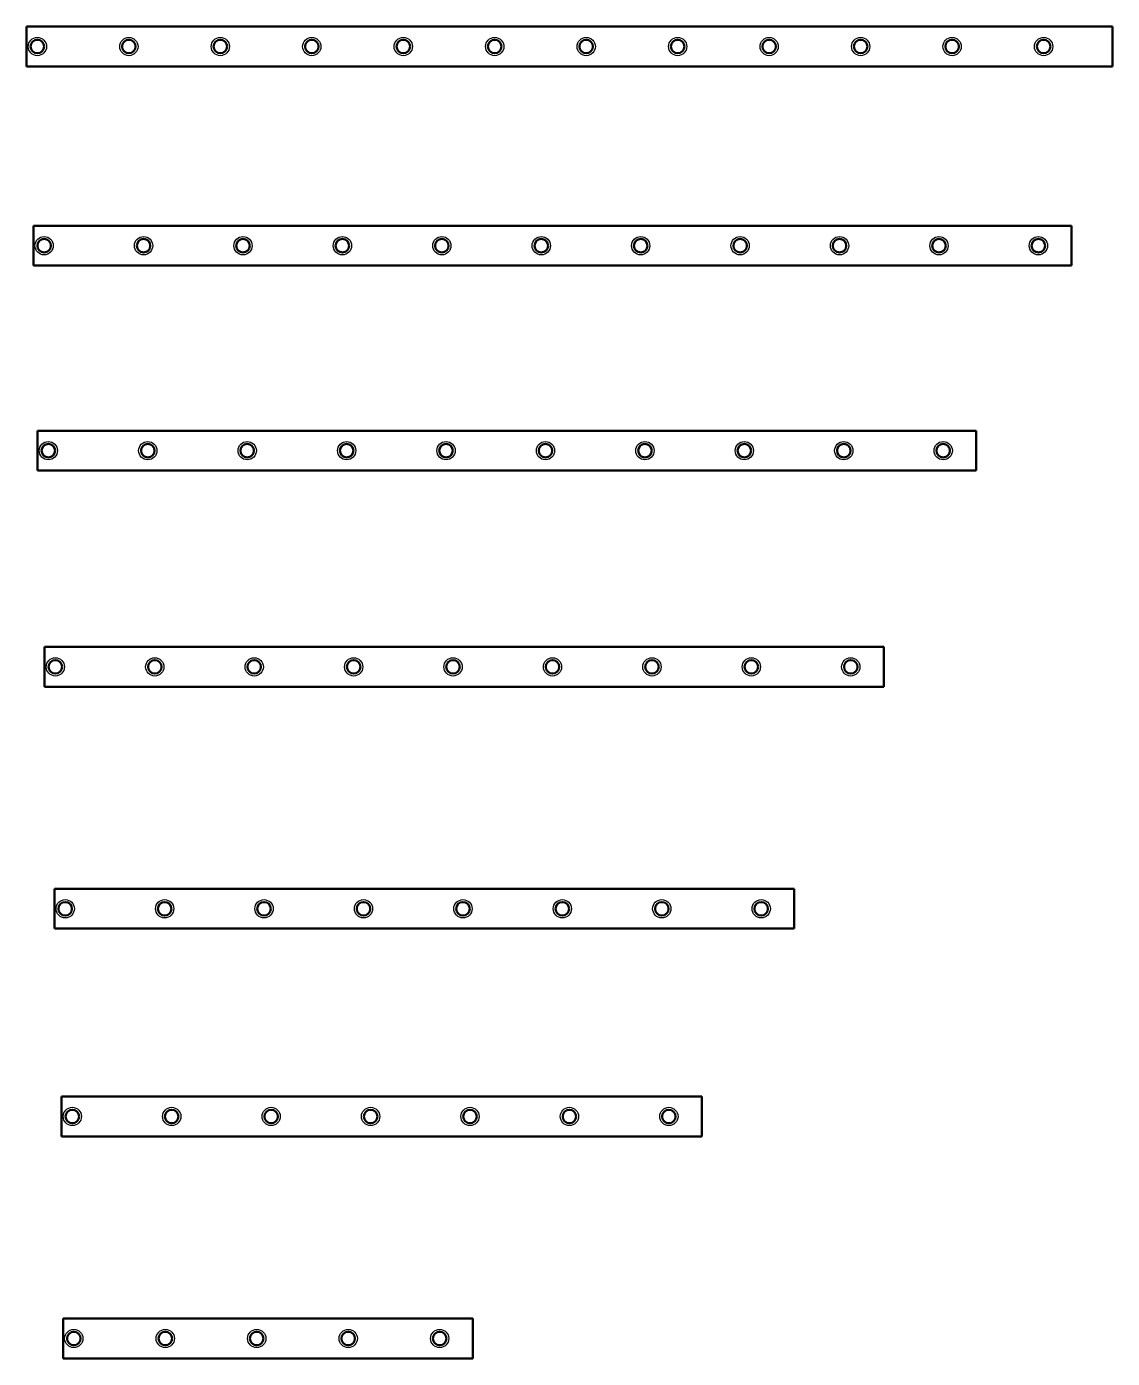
# Model space of a CAD drawing. Header units: millimetres. Extents: x 181 to 1546, y 795 to 2469.
import ezdxf

# ---------------------------------------------------------------- set-up
doc = ezdxf.new("R2010")
doc.units = ezdxf.units.MM
doc.header["$LTSCALE"] = 10
doc.layers.add('Visible (ISO)', color=7, linetype='Continuous', lineweight=50)

msp = doc.modelspace()

# ---------------------------------------------------------------- linework, layer by layer
for centre in [(195, 2443.7), (310, 2443.7), (425, 2443.7), (540, 2443.7), (655, 2443.7), (770, 2443.7), (885, 2443.7), (1000, 2443.7), (1115, 2443.7), (1230, 2443.7), (1345, 2443.7), (1460, 2443.7), (203.5, 2193.3), (328.5, 2193.3), (453.5, 2193.3), (578.5, 2193.3), (703.5, 2193.3), (828.5, 2193.3), (953.5, 2193.3), (1078.5, 2193.3), (1203.5, 2193.3), (1328.5, 2193.3), (1453.5, 2193.3), (208.8, 1935.7), (333.8, 1935.7), (458.8, 1935.7), (583.8, 1935.7), (708.8, 1935.7), (833.8, 1935.7), (958.8, 1935.7), (1083.8, 1935.7), (1208.8, 1935.7), (1333.8, 1935.7), (217.6, 1663.9), (342.6, 1663.9), (467.6, 1663.9), (592.6, 1663.9), (717.6, 1663.9), (842.6, 1663.9), (967.6, 1663.9), (1092.6, 1663.9), (1217.6, 1663.9), (230, 1359.8), (355, 1359.8), (480, 1359.8), (605, 1359.8), (730, 1359.8), (855, 1359.8), (980, 1359.8), (1105, 1359.8), (238.9, 1098.7), (363.9, 1098.7), (488.9, 1098.7), (613.9, 1098.7), (738.9, 1098.7), (863.9, 1098.7), (988.9, 1098.7), (240.8, 819.6), (355.8, 819.6), (470.8, 819.6), (585.8, 819.6), (700.8, 819.6)]:
    msp.add_circle(centre, 11.5)
at = {"layer": 'Visible (ISO)'}
for p, q in [((1546.5, 2468.7), (181.5, 2468.7)), ((181.5, 2418.7), (181.5, 2468.7)), ((1546.5, 2468.7), (1546.5, 2418.7)), ((1546.5, 2418.7), (181.5, 2418.7)), ((1495, 2218.3), (190, 2218.3)), ((190, 2168.3), (190, 2218.3)), ((1495, 2218.3), (1495, 2168.3)), ((1495, 2168.3), (190, 2168.3)), ((1375.3, 1960.7), (195.3, 1960.7)), ((195.3, 1910.7), (195.3, 1960.7)), ((1375.3, 1960.7), (1375.3, 1910.7)), ((1375.3, 1910.7), (195.3, 1910.7)), ((1259.1, 1688.9), (204.1, 1688.9)), ((204.1, 1638.9), (204.1, 1688.9)), ((1259.1, 1688.9), (1259.1, 1638.9)), ((1259.1, 1638.9), (204.1, 1638.9)), ((1146.5, 1384.8), (216.5, 1384.8)), ((216.5, 1334.8), (216.5, 1384.8)), ((1146.5, 1384.8), (1146.5, 1334.8)), ((1146.5, 1334.8), (216.5, 1334.8)), ((1030.4, 1123.7), (225.4, 1123.7)), ((225.4, 1073.7), (225.4, 1123.7)), ((1030.4, 1123.7), (1030.4, 1073.7)), ((1030.4, 1073.7), (225.4, 1073.7)), ((742.3, 844.6), (227.3, 844.6)), ((227.3, 794.6), (227.3, 844.6)), ((742.3, 844.6), (742.3, 794.6)), ((742.3, 794.6), (227.3, 794.6))]:
    msp.add_line(p, q, dxfattribs=at)
for centre in [(195, 2443.7), (310, 2443.7), (425, 2443.7), (540, 2443.7), (655, 2443.7), (770, 2443.7), (885, 2443.7), (1000, 2443.7), (1115, 2443.7), (1230, 2443.7), (1345, 2443.7), (1460, 2443.7), (203.5, 2193.3), (328.5, 2193.3), (453.5, 2193.3), (578.5, 2193.3), (703.5, 2193.3), (828.5, 2193.3), (953.5, 2193.3), (1078.5, 2193.3), (1203.5, 2193.3), (1328.5, 2193.3), (1453.5, 2193.3), (208.8, 1935.7), (333.8, 1935.7), (458.8, 1935.7), (583.8, 1935.7), (708.8, 1935.7), (833.8, 1935.7), (958.8, 1935.7), (1083.8, 1935.7), (1208.8, 1935.7), (1333.8, 1935.7), (217.6, 1663.9), (342.6, 1663.9), (467.6, 1663.9), (592.6, 1663.9), (717.6, 1663.9), (842.6, 1663.9), (967.6, 1663.9), (1092.6, 1663.9), (1217.6, 1663.9), (230, 1359.8), (355, 1359.8), (480, 1359.8), (605, 1359.8), (730, 1359.8), (855, 1359.8), (980, 1359.8), (1105, 1359.8), (238.9, 1098.7), (363.9, 1098.7), (488.9, 1098.7), (613.9, 1098.7), (738.9, 1098.7), (863.9, 1098.7), (988.9, 1098.7), (240.8, 819.6), (355.8, 819.6), (470.8, 819.6), (585.8, 819.6), (700.8, 819.6)]:
    msp.add_circle(centre, 8.5, dxfattribs=at)

doc.saveas('drawing.dxf')
